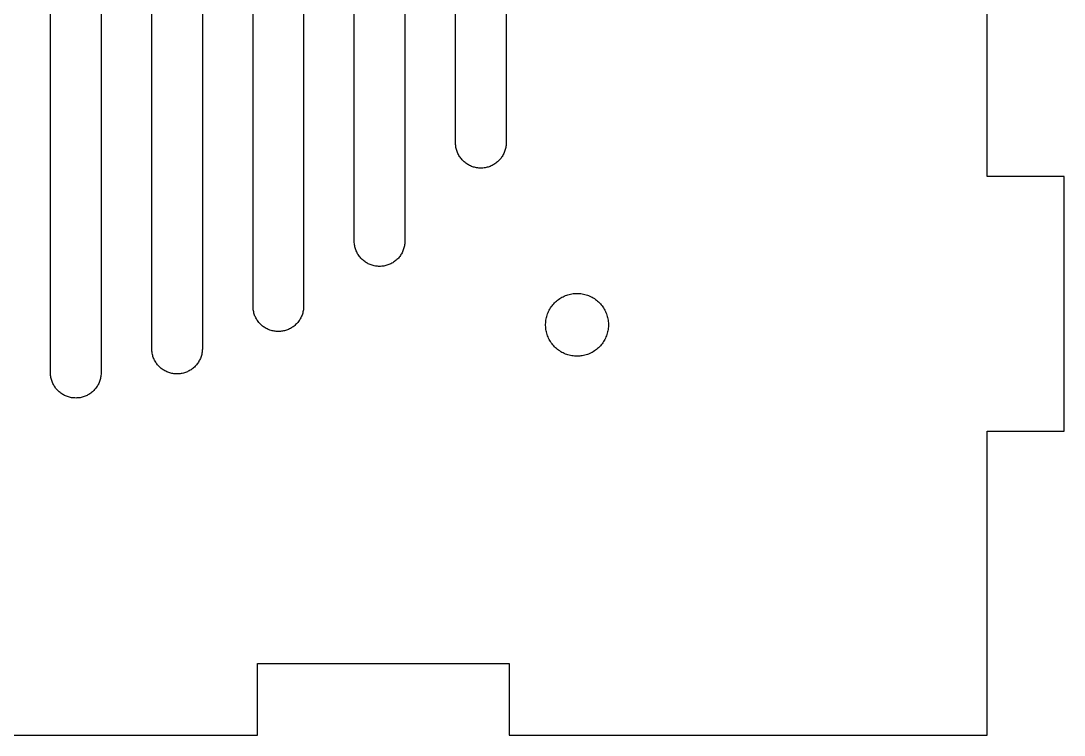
# Model space of a CAD drawing. Header units: metres. Extents: x -110 to 100, y -93 to 100.
# Drawn here: x -57.7 to -6.2, y 0 to 35.2 of the extents above; entities that cross this region are included whole.
import ezdxf

# ---------------------------------------------------------------- set-up
doc = ezdxf.new("R2010")
doc.units = ezdxf.units.M

msp = doc.modelspace()

# ---------------------------------------------------------------- linework, layer by layer
for p, q in [((-56.25, 17.8869), (-56.25, 82.1131)), ((-53.75, 82.1131), (-53.75, 17.8869)), ((-51.25, 19.0767), (-51.25, 80.9233)), ((-48.75, 80.9233), (-48.75, 19.0767)), ((-46.25, 21.1686), (-46.25, 78.8314)), ((-43.75, 78.8314), (-43.75, 21.1686)), ((-41.25, 24.3826), (-41.25, 75.6174)), ((-38.75, 75.6174), (-38.75, 24.3826)), ((-36.25, 29.2334), (-36.25, 70.7666)), ((-33.75, 70.7666), (-33.75, 29.2334)), ((-10, 27.57), (-10, 42.5)), ((-36.2497, 29.2334), (-36.25, 29.2334)), ((-36.2497, 29.2073), (-36.2497, 29.2334)), ((-36.2475, 29.155), (-36.2497, 29.2073)), ((-36.2431, 29.1028), (-36.2475, 29.155)), ((-36.2366, 29.0508), (-36.2431, 29.1028)), ((-36.2278, 28.9992), (-36.2366, 29.0508)), ((-36.217, 28.948), (-36.2278, 28.9992)), ((-36.2039, 28.8973), (-36.217, 28.948)), ((-36.1888, 28.8472), (-36.2039, 28.8973)), ((-36.1716, 28.7977), (-36.1888, 28.8472)), ((-33.8112, 28.8472), (-33.8284, 28.7977)), ((-33.7961, 28.8973), (-33.8112, 28.8472)), ((-33.783, 28.948), (-33.7961, 28.8973)), ((-33.7722, 28.9992), (-33.783, 28.948)), ((-33.7634, 29.0508), (-33.7722, 28.9992)), ((-33.7569, 29.1028), (-33.7634, 29.0508)), ((-33.7525, 29.155), (-33.7569, 29.1028)), ((-33.7503, 29.2073), (-33.7525, 29.155)), ((-33.75, 29.2334), (-33.7503, 29.2334)), ((-33.7503, 29.2334), (-33.7503, 29.2073)), ((-36.1523, 28.7491), (-36.1716, 28.7977)), ((-36.131, 28.7012), (-36.1523, 28.7491)), ((-36.1077, 28.6543), (-36.131, 28.7012)), ((-36.0825, 28.6084), (-36.1077, 28.6543)), ((-36.0554, 28.5637), (-36.0825, 28.6084)), ((-36.0264, 28.5201), (-36.0554, 28.5637)), ((-35.9957, 28.4777), (-36.0264, 28.5201)), ((-35.9631, 28.4367), (-35.9957, 28.4777)), ((-35.9289, 28.397), (-35.9631, 28.4367)), ((-35.8931, 28.3589), (-35.9289, 28.397)), ((-35.8557, 28.3222), (-35.8931, 28.3589)), ((-34.1069, 28.3589), (-34.1443, 28.3222)), ((-34.0711, 28.397), (-34.1069, 28.3589)), ((-34.0369, 28.4367), (-34.0711, 28.397)), ((-34.0043, 28.4777), (-34.0369, 28.4367)), ((-33.9736, 28.5201), (-34.0043, 28.4777)), ((-33.9446, 28.5637), (-33.9736, 28.5201)), ((-33.9175, 28.6084), (-33.9446, 28.5637)), ((-33.8923, 28.6543), (-33.9175, 28.6084)), ((-33.869, 28.7012), (-33.8923, 28.6543)), ((-33.8477, 28.7491), (-33.869, 28.7012)), ((-33.8284, 28.7977), (-33.8477, 28.7491)), ((-35.8168, 28.2872), (-35.8557, 28.3222)), ((-35.7764, 28.2538), (-35.8168, 28.2872)), ((-35.7347, 28.2222), (-35.7764, 28.2538)), ((-35.6917, 28.1923), (-35.7347, 28.2222)), ((-35.6475, 28.1642), (-35.6917, 28.1923)), ((-35.6022, 28.1381), (-35.6475, 28.1642)), ((-35.5558, 28.1138), (-35.6022, 28.1381)), ((-35.5084, 28.0915), (-35.5558, 28.1138)), ((-35.4601, 28.0712), (-35.5084, 28.0915)), ((-35.4111, 28.053), (-35.4601, 28.0712)), ((-35.3613, 28.0368), (-35.4111, 28.053)), ((-35.3109, 28.0227), (-35.3613, 28.0368)), ((-35.2599, 28.0108), (-35.3109, 28.0227)), ((-35.2085, 28.0009), (-35.2599, 28.0108)), ((-35.1567, 27.9933), (-35.2085, 28.0009)), ((-35.1046, 27.9878), (-35.1567, 27.9933)), ((-35.0523, 27.9845), (-35.1046, 27.9878)), ((-35, 27.9834), (-35.0523, 27.9845)), ((-34.9477, 27.9845), (-35, 27.9834)), ((-34.8954, 27.9878), (-34.9477, 27.9845)), ((-34.8433, 27.9933), (-34.8954, 27.9878)), ((-34.7915, 28.0009), (-34.8433, 27.9933)), ((-34.7401, 28.0108), (-34.7915, 28.0009)), ((-34.6891, 28.0227), (-34.7401, 28.0108)), ((-34.6387, 28.0368), (-34.6891, 28.0227)), ((-34.5889, 28.053), (-34.6387, 28.0368)), ((-34.5399, 28.0712), (-34.5889, 28.053)), ((-34.4916, 28.0915), (-34.5399, 28.0712)), ((-34.4442, 28.1138), (-34.4916, 28.0915)), ((-34.3978, 28.1381), (-34.4442, 28.1138)), ((-34.3525, 28.1642), (-34.3978, 28.1381)), ((-34.3083, 28.1923), (-34.3525, 28.1642)), ((-34.2653, 28.2222), (-34.3083, 28.1923)), ((-34.2236, 28.2538), (-34.2653, 28.2222)), ((-34.1832, 28.2872), (-34.2236, 28.2538)), ((-34.1443, 28.3222), (-34.1832, 28.2872)), ((-6.2, 27.57), (-10, 27.57)), ((-6.2, 15), (-6.2, 27.57)), ((-41.2497, 24.3826), (-41.25, 24.3826)), ((-41.2497, 24.3564), (-41.2497, 24.3826)), ((-41.2475, 24.3041), (-41.2497, 24.3564)), ((-41.2431, 24.252), (-41.2475, 24.3041)), ((-41.2366, 24.2), (-41.2431, 24.252)), ((-38.7569, 24.252), (-38.7634, 24.2)), ((-38.7525, 24.3041), (-38.7569, 24.252)), ((-38.7503, 24.3564), (-38.7525, 24.3041)), ((-38.75, 24.3826), (-38.7503, 24.3826)), ((-38.7503, 24.3826), (-38.7503, 24.3564)), ((-41.2278, 24.1484), (-41.2366, 24.2)), ((-41.217, 24.0972), (-41.2278, 24.1484)), ((-41.2039, 24.0465), (-41.217, 24.0972)), ((-41.1888, 23.9964), (-41.2039, 24.0465)), ((-41.1716, 23.9469), (-41.1888, 23.9964)), ((-41.1523, 23.8982), (-41.1716, 23.9469)), ((-41.131, 23.8504), (-41.1523, 23.8982)), ((-41.1077, 23.8035), (-41.131, 23.8504)), ((-41.0825, 23.7576), (-41.1077, 23.8035)), ((-41.0554, 23.7128), (-41.0825, 23.7576)), ((-41.0264, 23.6692), (-41.0554, 23.7128)), ((-38.9446, 23.7128), (-38.9736, 23.6692)), ((-38.9175, 23.7576), (-38.9446, 23.7128)), ((-38.8923, 23.8035), (-38.9175, 23.7576)), ((-38.869, 23.8504), (-38.8923, 23.8035)), ((-38.8477, 23.8982), (-38.869, 23.8504)), ((-38.8284, 23.9469), (-38.8477, 23.8982)), ((-38.8112, 23.9964), (-38.8284, 23.9469)), ((-38.7961, 24.0465), (-38.8112, 23.9964)), ((-38.783, 24.0972), (-38.7961, 24.0465)), ((-38.7722, 24.1484), (-38.783, 24.0972)), ((-38.7634, 24.2), (-38.7722, 24.1484)), ((-40.9957, 23.6269), (-41.0264, 23.6692)), ((-40.9631, 23.5858), (-40.9957, 23.6269)), ((-40.9289, 23.5462), (-40.9631, 23.5858)), ((-40.8931, 23.5081), (-40.9289, 23.5462)), ((-40.8557, 23.4714), (-40.8931, 23.5081)), ((-40.8168, 23.4364), (-40.8557, 23.4714)), ((-40.7764, 23.403), (-40.8168, 23.4364)), ((-40.7347, 23.3714), (-40.7764, 23.403)), ((-40.6917, 23.3415), (-40.7347, 23.3714)), ((-40.6475, 23.3134), (-40.6917, 23.3415)), ((-40.6022, 23.2872), (-40.6475, 23.3134)), ((-40.5558, 23.263), (-40.6022, 23.2872)), ((-40.5084, 23.2407), (-40.5558, 23.263)), ((-40.4601, 23.2204), (-40.5084, 23.2407)), ((-40.4111, 23.2022), (-40.4601, 23.2204)), ((-40.3613, 23.186), (-40.4111, 23.2022)), ((-40.3109, 23.1719), (-40.3613, 23.186)), ((-39.6387, 23.186), (-39.6891, 23.1719)), ((-39.5889, 23.2022), (-39.6387, 23.186)), ((-39.5399, 23.2204), (-39.5889, 23.2022)), ((-39.4916, 23.2407), (-39.5399, 23.2204)), ((-39.4442, 23.263), (-39.4916, 23.2407)), ((-39.3978, 23.2872), (-39.4442, 23.263)), ((-39.3525, 23.3134), (-39.3978, 23.2872)), ((-39.3083, 23.3415), (-39.3525, 23.3134)), ((-39.2653, 23.3714), (-39.3083, 23.3415)), ((-39.2236, 23.403), (-39.2653, 23.3714)), ((-39.1832, 23.4364), (-39.2236, 23.403)), ((-39.1443, 23.4714), (-39.1832, 23.4364)), ((-39.1069, 23.5081), (-39.1443, 23.4714)), ((-39.0711, 23.5462), (-39.1069, 23.5081)), ((-39.0369, 23.5858), (-39.0711, 23.5462)), ((-39.0043, 23.6269), (-39.0369, 23.5858)), ((-38.9736, 23.6692), (-39.0043, 23.6269)), ((-40.2599, 23.1599), (-40.3109, 23.1719)), ((-40.2085, 23.1501), (-40.2599, 23.1599)), ((-40.1567, 23.1425), (-40.2085, 23.1501)), ((-40.1046, 23.137), (-40.1567, 23.1425)), ((-40.0523, 23.1337), (-40.1046, 23.137)), ((-40, 23.1326), (-40.0523, 23.1337)), ((-39.9477, 23.1337), (-40, 23.1326)), ((-39.8954, 23.137), (-39.9477, 23.1337)), ((-39.8433, 23.1425), (-39.8954, 23.137)), ((-39.7915, 23.1501), (-39.8433, 23.1425)), ((-39.7401, 23.1599), (-39.7915, 23.1501)), ((-39.6891, 23.1719), (-39.7401, 23.1599)), ((-30.9967, 21.6083), (-30.9392, 21.6384)), ((-30.9392, 21.6384), (-30.8804, 21.666)), ((-30.8804, 21.666), (-30.8206, 21.6912)), ((-30.8206, 21.6912), (-30.7598, 21.7138)), ((-30.7598, 21.7138), (-30.698, 21.7339)), ((-30.698, 21.7339), (-30.6355, 21.7513)), ((-30.6355, 21.7513), (-30.5723, 21.7661)), ((-30.5723, 21.7661), (-30.5085, 21.7783)), ((-30.5085, 21.7783), (-30.4443, 21.7878)), ((-30.4443, 21.7878), (-30.3797, 21.7946)), ((-30.3797, 21.7946), (-30.3149, 21.7986)), ((-30.3149, 21.7986), (-30.25, 21.8)), ((-30.25, 21.8), (-30.1851, 21.7986)), ((-30.1851, 21.7986), (-30.1203, 21.7946)), ((-30.1203, 21.7946), (-30.0557, 21.7878)), ((-30.0557, 21.7878), (-29.9915, 21.7783)), ((-29.9915, 21.7783), (-29.9277, 21.7661)), ((-29.9277, 21.7661), (-29.8645, 21.7513)), ((-29.8645, 21.7513), (-29.802, 21.7339)), ((-29.802, 21.7339), (-29.7403, 21.7138)), ((-29.7403, 21.7138), (-29.6794, 21.6912)), ((-29.6794, 21.6912), (-29.6196, 21.666)), ((-29.6196, 21.666), (-29.5608, 21.6384)), ((-29.5608, 21.6384), (-29.5033, 21.6083)), ((-46.2497, 21.1686), (-46.25, 21.1686)), ((-46.2497, 21.1424), (-46.2497, 21.1686)), ((-46.2475, 21.0901), (-46.2497, 21.1424)), ((-43.7503, 21.1424), (-43.7525, 21.0901)), ((-43.75, 21.1686), (-43.7503, 21.1686)), ((-43.7503, 21.1686), (-43.7503, 21.1424)), ((-31.5587, 21.0805), (-31.5228, 21.1346)), ((-31.5228, 21.1346), (-31.4846, 21.1871)), ((-31.4846, 21.1871), (-31.4443, 21.238)), ((-31.4443, 21.238), (-31.4019, 21.2872)), ((-31.4019, 21.2872), (-31.3574, 21.3345)), ((-31.3574, 21.3345), (-31.3111, 21.3799)), ((-31.3111, 21.3799), (-31.2628, 21.4234)), ((-31.2628, 21.4234), (-31.2128, 21.4647)), ((-31.2128, 21.4647), (-31.1611, 21.504)), ((-31.1611, 21.504), (-31.1078, 21.541)), ((-31.1078, 21.541), (-31.0529, 21.5758)), ((-31.0529, 21.5758), (-30.9967, 21.6083)), ((-29.5033, 21.6083), (-29.4471, 21.5758)), ((-29.4471, 21.5758), (-29.3923, 21.541)), ((-29.3923, 21.541), (-29.3389, 21.504)), ((-29.3389, 21.504), (-29.2872, 21.4647)), ((-29.2872, 21.4647), (-29.2372, 21.4234)), ((-29.2372, 21.4234), (-29.189, 21.3799)), ((-29.189, 21.3799), (-29.1426, 21.3345)), ((-29.1426, 21.3345), (-29.0981, 21.2872)), ((-29.0981, 21.2872), (-29.0557, 21.238)), ((-29.0557, 21.238), (-29.0154, 21.1871)), ((-29.0154, 21.1871), (-28.9772, 21.1346)), ((-28.9772, 21.1346), (-28.9413, 21.0805)), ((-46.2431, 21.0379), (-46.2475, 21.0901)), ((-46.2366, 20.986), (-46.2431, 21.0379)), ((-46.2278, 20.9344), (-46.2366, 20.986)), ((-46.217, 20.8832), (-46.2278, 20.9344)), ((-46.2039, 20.8325), (-46.217, 20.8832)), ((-46.1888, 20.7823), (-46.2039, 20.8325)), ((-46.1716, 20.7329), (-46.1888, 20.7823)), ((-46.1523, 20.6842), (-46.1716, 20.7329)), ((-46.131, 20.6364), (-46.1523, 20.6842)), ((-46.1077, 20.5895), (-46.131, 20.6364)), ((-43.869, 20.6364), (-43.8923, 20.5895)), ((-43.8477, 20.6842), (-43.869, 20.6364)), ((-43.8284, 20.7329), (-43.8477, 20.6842)), ((-43.8112, 20.7823), (-43.8284, 20.7329)), ((-43.7961, 20.8325), (-43.8112, 20.7823)), ((-43.783, 20.8832), (-43.7961, 20.8325)), ((-43.7722, 20.9344), (-43.783, 20.8832)), ((-43.7634, 20.986), (-43.7722, 20.9344)), ((-43.7569, 21.0379), (-43.7634, 20.986)), ((-43.7525, 21.0901), (-43.7569, 21.0379)), ((-31.759, 20.604), (-31.7429, 20.6668)), ((-31.7429, 20.6668), (-31.7242, 20.729)), ((-31.7242, 20.729), (-31.7028, 20.7903)), ((-31.7028, 20.7903), (-31.6789, 20.8507)), ((-31.6789, 20.8507), (-31.6525, 20.91)), ((-31.6525, 20.91), (-31.6236, 20.9681)), ((-31.6236, 20.9681), (-31.5923, 21.025)), ((-31.5923, 21.025), (-31.5587, 21.0805)), ((-28.9413, 21.0805), (-28.9077, 21.025)), ((-28.9077, 21.025), (-28.8764, 20.9681)), ((-28.8764, 20.9681), (-28.8475, 20.91)), ((-28.8475, 20.91), (-28.8211, 20.8507)), ((-28.8211, 20.8507), (-28.7972, 20.7903)), ((-28.7972, 20.7903), (-28.7759, 20.729)), ((-28.7759, 20.729), (-28.7571, 20.6668)), ((-28.7571, 20.6668), (-28.741, 20.604)), ((-46.0825, 20.5436), (-46.1077, 20.5895)), ((-46.0554, 20.4988), (-46.0825, 20.5436)), ((-46.0264, 20.4552), (-46.0554, 20.4988)), ((-45.9957, 20.4129), (-46.0264, 20.4552)), ((-45.9631, 20.3718), (-45.9957, 20.4129)), ((-45.9289, 20.3322), (-45.9631, 20.3718)), ((-45.8931, 20.294), (-45.9289, 20.3322)), ((-45.8557, 20.2574), (-45.8931, 20.294)), ((-45.8168, 20.2224), (-45.8557, 20.2574)), ((-45.7764, 20.189), (-45.8168, 20.2224)), ((-45.7347, 20.1573), (-45.7764, 20.189)), ((-45.6917, 20.1275), (-45.7347, 20.1573)), ((-45.6475, 20.0994), (-45.6917, 20.1275)), ((-45.6022, 20.0732), (-45.6475, 20.0994)), ((-44.3525, 20.0994), (-44.3978, 20.0732)), ((-44.3083, 20.1275), (-44.3525, 20.0994)), ((-44.2653, 20.1573), (-44.3083, 20.1275)), ((-44.2236, 20.189), (-44.2653, 20.1573)), ((-44.1832, 20.2224), (-44.2236, 20.189)), ((-44.1443, 20.2574), (-44.1832, 20.2224)), ((-44.1069, 20.294), (-44.1443, 20.2574)), ((-44.0711, 20.3322), (-44.1069, 20.294)), ((-44.0369, 20.3718), (-44.0711, 20.3322)), ((-44.0043, 20.4129), (-44.0369, 20.3718)), ((-43.9736, 20.4552), (-44.0043, 20.4129)), ((-43.9446, 20.4988), (-43.9736, 20.4552)), ((-43.9175, 20.5436), (-43.9446, 20.4988)), ((-43.8923, 20.5895), (-43.9175, 20.5436)), ((-31.7997, 20.2825), (-31.797, 20.3473)), ((-31.7997, 20.2175), (-31.7997, 20.2825)), ((-31.797, 20.1527), (-31.7997, 20.2175)), ((-31.797, 20.3473), (-31.7915, 20.412)), ((-31.7915, 20.088), (-31.797, 20.1527)), ((-31.7915, 20.412), (-31.7834, 20.4764)), ((-31.7834, 20.4764), (-31.7726, 20.5405)), ((-31.7726, 20.5405), (-31.759, 20.604)), ((-28.741, 20.604), (-28.7275, 20.5405)), ((-28.7275, 20.5405), (-28.7166, 20.4764)), ((-28.7166, 20.4764), (-28.7085, 20.412)), ((-28.7085, 20.412), (-28.7031, 20.3473)), ((-28.7031, 20.1527), (-28.7085, 20.088)), ((-28.7031, 20.3473), (-28.7003, 20.2825)), ((-28.7003, 20.2175), (-28.7031, 20.1527)), ((-28.7003, 20.2825), (-28.7003, 20.2175)), ((-45.5558, 20.049), (-45.6022, 20.0732)), ((-45.5084, 20.0267), (-45.5558, 20.049)), ((-45.4601, 20.0064), (-45.5084, 20.0267)), ((-45.4111, 19.9881), (-45.4601, 20.0064)), ((-45.3613, 19.972), (-45.4111, 19.9881)), ((-45.3109, 19.9579), (-45.3613, 19.972)), ((-45.2599, 19.9459), (-45.3109, 19.9579)), ((-45.2085, 19.9361), (-45.2599, 19.9459)), ((-45.1567, 19.9285), (-45.2085, 19.9361)), ((-45.1046, 19.923), (-45.1567, 19.9285)), ((-45.0523, 19.9197), (-45.1046, 19.923)), ((-45, 19.9186), (-45.0523, 19.9197)), ((-44.9477, 19.9197), (-45, 19.9186)), ((-44.8954, 19.923), (-44.9477, 19.9197)), ((-44.8433, 19.9285), (-44.8954, 19.923)), ((-44.7915, 19.9361), (-44.8433, 19.9285)), ((-44.7401, 19.9459), (-44.7915, 19.9361)), ((-44.6891, 19.9579), (-44.7401, 19.9459)), ((-44.6387, 19.972), (-44.6891, 19.9579)), ((-44.5889, 19.9881), (-44.6387, 19.972)), ((-44.5399, 20.0064), (-44.5889, 19.9881)), ((-44.4916, 20.0267), (-44.5399, 20.0064)), ((-44.4442, 20.049), (-44.4916, 20.0267)), ((-44.3978, 20.0732), (-44.4442, 20.049)), ((-31.7834, 20.0236), (-31.7915, 20.088)), ((-31.7726, 19.9596), (-31.7834, 20.0236)), ((-31.759, 19.8961), (-31.7726, 19.9596)), ((-31.7429, 19.8332), (-31.759, 19.8961)), ((-31.7242, 19.771), (-31.7429, 19.8332)), ((-31.7028, 19.7097), (-31.7242, 19.771)), ((-31.6789, 19.6494), (-31.7028, 19.7097)), ((-31.6525, 19.59), (-31.6789, 19.6494)), ((-31.6236, 19.5319), (-31.6525, 19.59)), ((-28.8475, 19.59), (-28.8764, 19.5319)), ((-28.8211, 19.6494), (-28.8475, 19.59)), ((-28.7972, 19.7097), (-28.8211, 19.6494)), ((-28.7759, 19.771), (-28.7972, 19.7097)), ((-28.7571, 19.8332), (-28.7759, 19.771)), ((-28.741, 19.8961), (-28.7571, 19.8332)), ((-28.7275, 19.9596), (-28.741, 19.8961)), ((-28.7166, 20.0236), (-28.7275, 19.9596)), ((-28.7085, 20.088), (-28.7166, 20.0236)), ((-51.2497, 19.0767), (-51.25, 19.0767)), ((-51.2497, 19.0505), (-51.2497, 19.0767)), ((-48.75, 19.0767), (-48.7503, 19.0767)), ((-48.7503, 19.0767), (-48.7503, 19.0505)), ((-31.5923, 19.475), (-31.6236, 19.5319)), ((-31.5587, 19.4195), (-31.5923, 19.475)), ((-31.5228, 19.3654), (-31.5587, 19.4195)), ((-31.4846, 19.3129), (-31.5228, 19.3654)), ((-31.4443, 19.262), (-31.4846, 19.3129)), ((-31.4019, 19.2129), (-31.4443, 19.262)), ((-31.3574, 19.1655), (-31.4019, 19.2129)), ((-31.3111, 19.1201), (-31.3574, 19.1655)), ((-31.2628, 19.0767), (-31.3111, 19.1201)), ((-31.2128, 19.0353), (-31.2628, 19.0767)), ((-29.2372, 19.0767), (-29.2872, 19.0353)), ((-29.189, 19.1201), (-29.2372, 19.0767)), ((-29.1426, 19.1655), (-29.189, 19.1201)), ((-29.0981, 19.2129), (-29.1426, 19.1655)), ((-29.0557, 19.262), (-29.0981, 19.2129)), ((-29.0154, 19.3129), (-29.0557, 19.262)), ((-28.9772, 19.3654), (-29.0154, 19.3129)), ((-28.9413, 19.4195), (-28.9772, 19.3654)), ((-28.9077, 19.475), (-28.9413, 19.4195)), ((-28.8764, 19.5319), (-28.9077, 19.475)), ((-51.2475, 18.9982), (-51.2497, 19.0505)), ((-51.2431, 18.9461), (-51.2475, 18.9982)), ((-51.2366, 18.8941), (-51.2431, 18.9461)), ((-51.2278, 18.8425), (-51.2366, 18.8941)), ((-51.217, 18.7913), (-51.2278, 18.8425)), ((-51.2039, 18.7406), (-51.217, 18.7913)), ((-51.1888, 18.6904), (-51.2039, 18.7406)), ((-51.1716, 18.641), (-51.1888, 18.6904)), ((-51.1523, 18.5923), (-51.1716, 18.641)), ((-51.131, 18.5445), (-51.1523, 18.5923)), ((-51.1077, 18.4976), (-51.131, 18.5445)), ((-48.869, 18.5445), (-48.8923, 18.4976)), ((-48.8477, 18.5923), (-48.869, 18.5445)), ((-48.8284, 18.641), (-48.8477, 18.5923)), ((-48.8112, 18.6904), (-48.8284, 18.641)), ((-48.7961, 18.7406), (-48.8112, 18.6904)), ((-48.783, 18.7913), (-48.7961, 18.7406)), ((-48.7722, 18.8425), (-48.783, 18.7913)), ((-48.7634, 18.8941), (-48.7722, 18.8425)), ((-48.7569, 18.9461), (-48.7634, 18.8941)), ((-48.7525, 18.9982), (-48.7569, 18.9461)), ((-48.7503, 19.0505), (-48.7525, 18.9982)), ((-31.1611, 18.996), (-31.2128, 19.0353)), ((-31.1078, 18.959), (-31.1611, 18.996)), ((-31.0529, 18.9242), (-31.1078, 18.959)), ((-30.9967, 18.8917), (-31.0529, 18.9242)), ((-30.9392, 18.8616), (-30.9967, 18.8917)), ((-30.8804, 18.834), (-30.9392, 18.8616)), ((-30.8206, 18.8089), (-30.8804, 18.834)), ((-30.7598, 18.7862), (-30.8206, 18.8089)), ((-30.698, 18.7662), (-30.7598, 18.7862)), ((-30.6355, 18.7487), (-30.698, 18.7662)), ((-30.5723, 18.7339), (-30.6355, 18.7487)), ((-30.5085, 18.7217), (-30.5723, 18.7339)), ((-30.4443, 18.7122), (-30.5085, 18.7217)), ((-30.3797, 18.7054), (-30.4443, 18.7122)), ((-30.3149, 18.7014), (-30.3797, 18.7054)), ((-30.25, 18.7), (-30.3149, 18.7014)), ((-30.1851, 18.7014), (-30.25, 18.7)), ((-30.1203, 18.7054), (-30.1851, 18.7014)), ((-30.0557, 18.7122), (-30.1203, 18.7054)), ((-29.9915, 18.7217), (-30.0557, 18.7122)), ((-29.9277, 18.7339), (-29.9915, 18.7217)), ((-29.8645, 18.7487), (-29.9277, 18.7339)), ((-29.802, 18.7662), (-29.8645, 18.7487)), ((-29.7403, 18.7862), (-29.802, 18.7662)), ((-29.6794, 18.8089), (-29.7403, 18.7862)), ((-29.6196, 18.834), (-29.6794, 18.8089)), ((-29.5608, 18.8616), (-29.6196, 18.834)), ((-29.5033, 18.8917), (-29.5608, 18.8616)), ((-29.4471, 18.9242), (-29.5033, 18.8917)), ((-29.3923, 18.959), (-29.4471, 18.9242)), ((-29.3389, 18.996), (-29.3923, 18.959)), ((-29.2872, 19.0353), (-29.3389, 18.996)), ((-51.0825, 18.4517), (-51.1077, 18.4976)), ((-51.0554, 18.4069), (-51.0825, 18.4517)), ((-51.0264, 18.3633), (-51.0554, 18.4069)), ((-50.9957, 18.321), (-51.0264, 18.3633)), ((-50.9631, 18.2799), (-50.9957, 18.321)), ((-50.9289, 18.2403), (-50.9631, 18.2799)), ((-50.8931, 18.2021), (-50.9289, 18.2403)), ((-50.8557, 18.1655), (-50.8931, 18.2021)), ((-50.8168, 18.1305), (-50.8557, 18.1655)), ((-50.7764, 18.0971), (-50.8168, 18.1305)), ((-50.7347, 18.0654), (-50.7764, 18.0971)), ((-50.6917, 18.0356), (-50.7347, 18.0654)), ((-50.6475, 18.0075), (-50.6917, 18.0356)), ((-49.3083, 18.0356), (-49.3525, 18.0075)), ((-49.2653, 18.0654), (-49.3083, 18.0356)), ((-49.2236, 18.0971), (-49.2653, 18.0654)), ((-49.1832, 18.1305), (-49.2236, 18.0971)), ((-49.1443, 18.1655), (-49.1832, 18.1305)), ((-49.1069, 18.2021), (-49.1443, 18.1655)), ((-49.0711, 18.2403), (-49.1069, 18.2021)), ((-49.0369, 18.2799), (-49.0711, 18.2403)), ((-49.0043, 18.321), (-49.0369, 18.2799)), ((-48.9736, 18.3633), (-49.0043, 18.321)), ((-48.9446, 18.4069), (-48.9736, 18.3633)), ((-48.9175, 18.4517), (-48.9446, 18.4069)), ((-48.8923, 18.4976), (-48.9175, 18.4517)), ((-56.2497, 17.8869), (-56.25, 17.8869)), ((-56.2497, 17.8607), (-56.2497, 17.8869)), ((-56.2475, 17.8084), (-56.2497, 17.8607)), ((-56.2431, 17.7563), (-56.2475, 17.8084)), ((-56.2366, 17.7043), (-56.2431, 17.7563)), ((-56.2278, 17.6527), (-56.2366, 17.7043)), ((-56.217, 17.6015), (-56.2278, 17.6527)), ((-56.2039, 17.5508), (-56.217, 17.6015)), ((-56.1888, 17.5007), (-56.2039, 17.5508)), ((-53.7961, 17.5508), (-53.8112, 17.5007)), ((-53.783, 17.6015), (-53.7961, 17.5508)), ((-53.7722, 17.6527), (-53.783, 17.6015)), ((-53.7634, 17.7043), (-53.7722, 17.6527)), ((-53.7569, 17.7563), (-53.7634, 17.7043)), ((-53.7525, 17.8084), (-53.7569, 17.7563)), ((-53.7503, 17.8607), (-53.7525, 17.8084)), ((-53.75, 17.8869), (-53.7503, 17.8869)), ((-53.7503, 17.8869), (-53.7503, 17.8607)), ((-50.6022, 17.9813), (-50.6475, 18.0075)), ((-50.5558, 17.9571), (-50.6022, 17.9813)), ((-50.5084, 17.9348), (-50.5558, 17.9571)), ((-50.4601, 17.9145), (-50.5084, 17.9348)), ((-50.4111, 17.8962), (-50.4601, 17.9145)), ((-50.3613, 17.8801), (-50.4111, 17.8962)), ((-50.3109, 17.866), (-50.3613, 17.8801)), ((-50.2599, 17.854), (-50.3109, 17.866)), ((-50.2085, 17.8442), (-50.2599, 17.854)), ((-50.1567, 17.8366), (-50.2085, 17.8442)), ((-50.1046, 17.8311), (-50.1567, 17.8366)), ((-50.0523, 17.8278), (-50.1046, 17.8311)), ((-50, 17.8267), (-50.0523, 17.8278)), ((-49.9477, 17.8278), (-50, 17.8267)), ((-49.8954, 17.8311), (-49.9477, 17.8278)), ((-49.8433, 17.8366), (-49.8954, 17.8311)), ((-49.7915, 17.8442), (-49.8433, 17.8366)), ((-49.7401, 17.854), (-49.7915, 17.8442)), ((-49.6891, 17.866), (-49.7401, 17.854)), ((-49.6387, 17.8801), (-49.6891, 17.866)), ((-49.5889, 17.8962), (-49.6387, 17.8801)), ((-49.5399, 17.9145), (-49.5889, 17.8962)), ((-49.4916, 17.9348), (-49.5399, 17.9145)), ((-49.4442, 17.9571), (-49.4916, 17.9348)), ((-49.3978, 17.9813), (-49.4442, 17.9571)), ((-49.3525, 18.0075), (-49.3978, 17.9813)), ((-56.1716, 17.4512), (-56.1888, 17.5007)), ((-56.1523, 17.4025), (-56.1716, 17.4512)), ((-56.131, 17.3547), (-56.1523, 17.4025)), ((-56.1077, 17.3078), (-56.131, 17.3547)), ((-56.0825, 17.2619), (-56.1077, 17.3078)), ((-56.0554, 17.2171), (-56.0825, 17.2619)), ((-56.0264, 17.1735), (-56.0554, 17.2171)), ((-55.9957, 17.1312), (-56.0264, 17.1735)), ((-55.9631, 17.0901), (-55.9957, 17.1312)), ((-55.9289, 17.0505), (-55.9631, 17.0901)), ((-55.8931, 17.0123), (-55.9289, 17.0505)), ((-55.8557, 16.9757), (-55.8931, 17.0123)), ((-54.1069, 17.0123), (-54.1443, 16.9757)), ((-54.0711, 17.0505), (-54.1069, 17.0123)), ((-54.0369, 17.0901), (-54.0711, 17.0505)), ((-54.0043, 17.1312), (-54.0369, 17.0901)), ((-53.9736, 17.1735), (-54.0043, 17.1312)), ((-53.9446, 17.2171), (-53.9736, 17.1735)), ((-53.9175, 17.2619), (-53.9446, 17.2171)), ((-53.8923, 17.3078), (-53.9175, 17.2619)), ((-53.869, 17.3547), (-53.8923, 17.3078)), ((-53.8477, 17.4025), (-53.869, 17.3547)), ((-53.8284, 17.4512), (-53.8477, 17.4025)), ((-53.8112, 17.5007), (-53.8284, 17.4512)), ((-55.8168, 16.9407), (-55.8557, 16.9757)), ((-55.7764, 16.9073), (-55.8168, 16.9407)), ((-55.7347, 16.8757), (-55.7764, 16.9073)), ((-55.6917, 16.8458), (-55.7347, 16.8757)), ((-55.6475, 16.8177), (-55.6917, 16.8458)), ((-55.6022, 16.7915), (-55.6475, 16.8177)), ((-55.5558, 16.7673), (-55.6022, 16.7915)), ((-55.5084, 16.745), (-55.5558, 16.7673)), ((-55.4601, 16.7247), (-55.5084, 16.745)), ((-55.4111, 16.7065), (-55.4601, 16.7247)), ((-55.3613, 16.6903), (-55.4111, 16.7065)), ((-55.3109, 16.6762), (-55.3613, 16.6903)), ((-55.2599, 16.6642), (-55.3109, 16.6762)), ((-55.2085, 16.6544), (-55.2599, 16.6642)), ((-55.1567, 16.6468), (-55.2085, 16.6544)), ((-55.1046, 16.6413), (-55.1567, 16.6468)), ((-55.0523, 16.638), (-55.1046, 16.6413)), ((-55, 16.6369), (-55.0523, 16.638)), ((-54.9477, 16.638), (-55, 16.6369)), ((-54.8954, 16.6413), (-54.9477, 16.638)), ((-54.8433, 16.6468), (-54.8954, 16.6413)), ((-54.7915, 16.6544), (-54.8433, 16.6468)), ((-54.7401, 16.6642), (-54.7915, 16.6544)), ((-54.6891, 16.6762), (-54.7401, 16.6642)), ((-54.6387, 16.6903), (-54.6891, 16.6762)), ((-54.5889, 16.7065), (-54.6387, 16.6903)), ((-54.5399, 16.7247), (-54.5889, 16.7065)), ((-54.4916, 16.745), (-54.5399, 16.7247)), ((-54.4442, 16.7673), (-54.4916, 16.745)), ((-54.3978, 16.7915), (-54.4442, 16.7673)), ((-54.3525, 16.8177), (-54.3978, 16.7915)), ((-54.3083, 16.8458), (-54.3525, 16.8177)), ((-54.2653, 16.8757), (-54.3083, 16.8458)), ((-54.2236, 16.9073), (-54.2653, 16.8757)), ((-54.1832, 16.9407), (-54.2236, 16.9073)), ((-54.1443, 16.9757), (-54.1832, 16.9407)), ((-10, 0), (-10, 15)), ((-10, 15), (-6.2, 15)), ((-46.03, 3.53), (-33.6, 3.53)), ((-46.03, 0), (-46.03, 3.53)), ((-33.6, 3.53), (-33.6, 0)), ((-110, 0), (-46.03, 0)), ((-33.6, 0), (-10, 0))]:
    msp.add_line(p, q)

doc.saveas('drawing.dxf')
